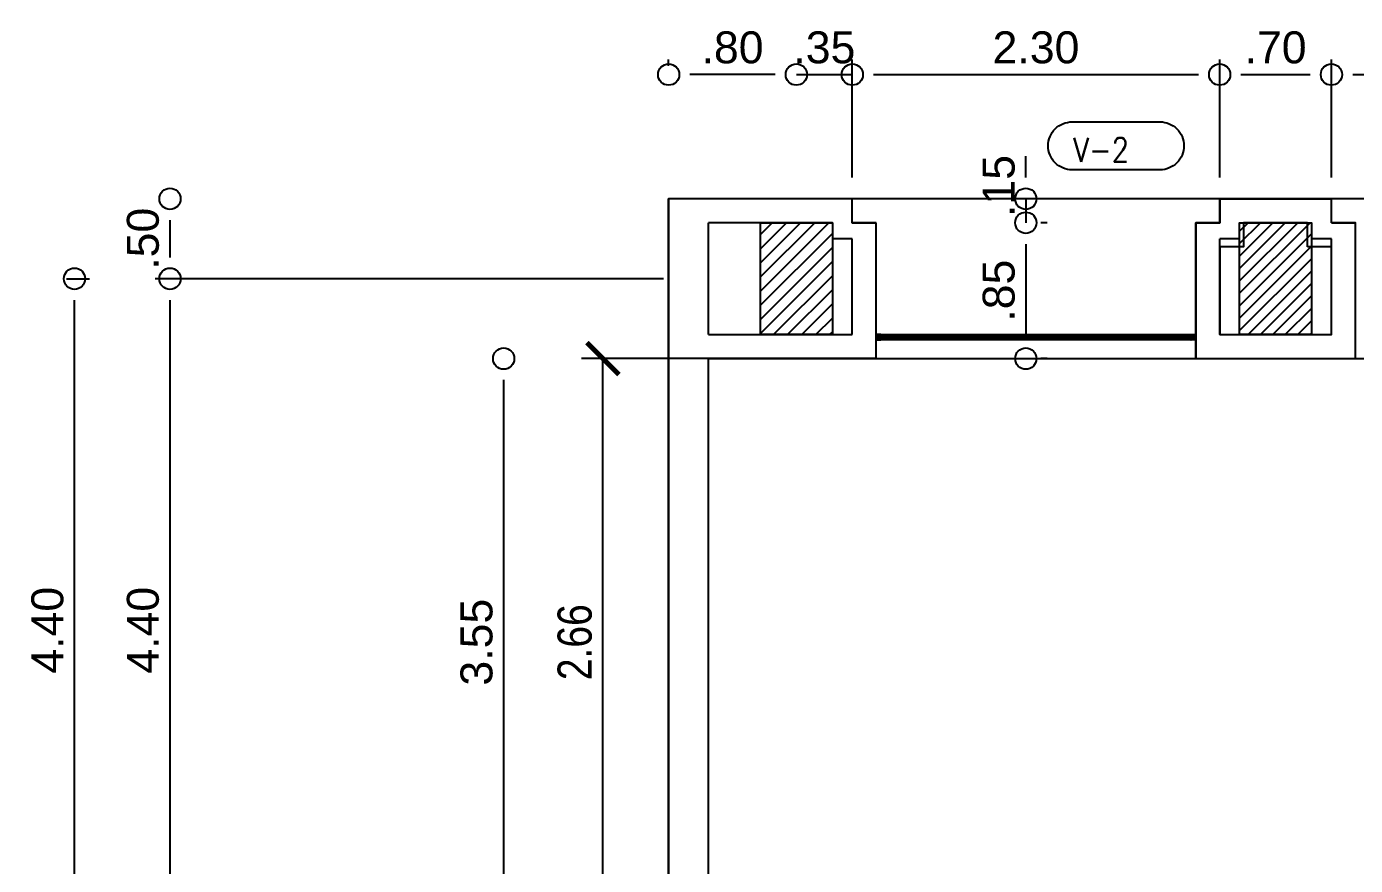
# Model space of a CAD drawing. Header units: millimetres. Extents: x 66.9 to 87.6, y 6 to 22.7.
# Drawn here: x 66.95 to 73.19, y 10.43 to 14.37 of the extents above; entities that cross this region are included whole.
import ezdxf

# ---------------------------------------------------------------- set-up
doc = ezdxf.new("R2010")
doc.units = ezdxf.units.MM
doc.set_wipeout_variables(frame=1)
doc.layers.get('DEFPOINTS').update_dxf_attribs({"color": 1})
for name, color, linetype in [('A-COLS-ACHU', 252, 'Continuous'), ('A-ECON', 6, 'Continuous'), ('A-ECON-COLS', 6, 'Continuous'), ('A-MURO', 5, 'Continuous'), ('A-TEXT-DIM', 54, 'Continuous'), ('A-VENT', 2, 'Continuous'), ('C', 4, 'Continuous'), ('C2', 8, 'Continuous'), ('COL', 6, 'Continuous'), ('CV', 2, 'Continuous'), ('M', 6, 'Continuous'), ('M2', 8, 'Continuous'), ('MU', 6, 'Continuous'), ('T4', 2, 'Continuous'), ('V', 2, 'Continuous')]:
    doc.layers.add(name, color=color, linetype=linetype)
doc.styles.add('Arial Narrow', font='ARIALN.TTF')
doc.styles.add('ROMANS', font='ROMANS.shx', dxfattribs={"width": 0.85})
doc.styles.get("Standard").update_dxf_attribs({"font": 'arial.ttf'})
doc.dimstyles.new('MUROS 1-100', dxfattribs={"dimtxt": 0.16, "dimasz": 0.15, "dimexe": 0.1, "dimexo": 0.05, "dimgap": 0.05, "dimtad": 1, "dimzin": 1, "dimdsep": 46, "dimtxsty": 'Arial Narrow', "dimblk": 'ARCHTICK', "dimcen": 0.25, "dimdle": 0.0015, "dimadec": 0, "dimazin": 0, "dimtfac": 1, "dimtix": 1, "dimtmove": 1, "dimatfit": 2, "dimfxl": 0.015, "dimarcsym": 0})
doc.dimstyles.new('SNC', dxfattribs={"dimtxt": 0.15, "dimasz": 0.1, "dimexe": 0.07, "dimexo": 0.1, "dimgap": 0.05, "dimtad": 1, "dimzin": 0, "dimdsep": 46, "dimtxsty": 'Standard', "dimblk1": 'PUNTO', "dimblk2": 'PUNTO', "dimsah": 1, "dimcen": 0.09, "dimse1": 1, "dimclrd": 11, "dimclre": 11, "dimaunit": 1, "dimadec": 0, "dimazin": 0, "dimtfac": 1.2, "dimtix": 1, "dimtmove": 2, "dimatfit": 3, "dimldrblk": 'PUNTO', "dimfxl": 1, "dimtolj": 1, "dimtzin": 0, "dimarcsym": 0})

# ---------------------------------------------------------------- blocks, each defined once
blk = doc.blocks.new('PUNTO')
blk.add_circle((0, 0), 0.5)
blk = doc.blocks.new('*D1256')
at = {"layer": 'CV', "color": 11, "lineweight": -2, "transparency": 16777216}
for p, q in [((67.1347, 13.1827), (67.2423, 13.1827)), ((67.1723, 9.9827), (67.1723, 13.0827))]:
    blk.add_line(p, q, dxfattribs=at)
at = {"layer": 'DEFPOINTS', "color": 0, "transparency": 16777216}
for p in [(67.0347, 13.1827), (67.1723, 13.1827), (67.0347, 9.8827)]:
    blk.add_point(p, dxfattribs=at)
at = {"layer": 'CV', "color": 11, "lineweight": -2, "transparency": 16777216, "xscale": 0.1, "yscale": 0.1, "zscale": 0.1}
for p, rotation in [((67.1723, 13.1827), 90), ((67.1723, 9.8827), 270)]:
    blk.add_blockref('PUNTO', p, dxfattribs=dict(at, rotation=rotation))
at = {"layer": 'CV', "color": 0, "transparency": 16777216, "insert": (67.0457, 11.5327), "char_height": 0.15, "attachment_point": 5, "rotation": 90}
blk.add_mtext('\\A1;4.40', dxfattribs=at)
blk = doc.blocks.new('*D1261')
at = {"layer": 'CV', "color": 11, "lineweight": -2, "transparency": 16777216}
for p, q in [((67.6207, 13.4577), (67.6207, 13.2827)), ((69.9374, 13.1827), (67.5507, 13.1827))]:
    blk.add_line(p, q, dxfattribs=at)
at = {"layer": 'DEFPOINTS', "color": 0, "transparency": 16777216}
for p in [(70.0374, 13.5577), (67.6207, 13.1827), (70.0374, 13.1827)]:
    blk.add_point(p, dxfattribs=at)
at = {"layer": 'CV', "color": 11, "lineweight": -2, "transparency": 16777216, "xscale": 0.1, "yscale": 0.1, "zscale": 0.1}
for p, rotation in [((67.6207, 13.5577), 90), ((67.6207, 13.1827), 270)]:
    blk.add_blockref('PUNTO', p, dxfattribs=dict(at, rotation=rotation))
at = {"layer": 'CV', "color": 0, "transparency": 16777216, "insert": (67.4941, 13.3702), "char_height": 0.15, "attachment_point": 5, "rotation": 90}
blk.add_mtext('\\A1;.50', dxfattribs=at)
blk = doc.blocks.new('*D1262')
at = {"layer": 'CV', "color": 11, "lineweight": -2, "transparency": 16777216}
for p, q in [((67.6207, 13.0827), (67.6207, 9.9827)), ((67.7207, 9.8827), (67.6907, 9.8827))]:
    blk.add_line(p, q, dxfattribs=at)
at = {"layer": 'DEFPOINTS', "color": 0, "transparency": 16777216}
for p in [(70.0374, 13.1827), (67.6207, 9.8827), (67.6207, 9.8827)]:
    blk.add_point(p, dxfattribs=at)
at = {"layer": 'CV', "color": 11, "lineweight": -2, "transparency": 16777216, "xscale": 0.1, "yscale": 0.1, "zscale": 0.1}
for p, rotation in [((67.6207, 13.1827), 90), ((67.6207, 9.8827), 270)]:
    blk.add_blockref('PUNTO', p, dxfattribs=dict(at, rotation=rotation))
at = {"layer": 'CV', "color": 0, "transparency": 16777216, "insert": (67.4941, 11.5327), "char_height": 0.15, "attachment_point": 5, "rotation": 90}
blk.add_mtext('\\A1;4.40', dxfattribs=at)
blk = doc.blocks.new('*D1266')
at = {"layer": 'CV', "color": 11, "lineweight": -2, "transparency": 16777216}
for p, q in [((71.6396, 13.6577), (71.6396, 13.7577)), ((71.6396, 13.5577), (71.6396, 13.4452)), ((71.7396, 13.4452), (71.7096, 13.4452)), ((71.6396, 13.3452), (71.6396, 13.2452))]:
    blk.add_line(p, q, dxfattribs=at)
at = {"layer": 'DEFPOINTS', "color": 0, "transparency": 16777216}
for p in [(71.6396, 13.5577), (71.6396, 13.4452), (71.6396, 13.4452)]:
    blk.add_point(p, dxfattribs=at)
at = {"layer": 'CV', "color": 11, "lineweight": -2, "transparency": 16777216, "xscale": 0.1, "yscale": 0.1, "zscale": 0.1}
for p, rotation in [((71.6396, 13.5577), 270), ((71.6396, 13.4452), 90)]:
    blk.add_blockref('PUNTO', p, dxfattribs=dict(at, rotation=rotation))
at = {"layer": 'CV', "color": 0, "transparency": 16777216, "insert": (71.513, 13.5015), "char_height": 0.15, "attachment_point": 5, "rotation": 90}
blk.add_mtext('\\A1;    .15', dxfattribs=at)
blk = doc.blocks.new('*D1267')
at = {"layer": 'CV', "color": 11, "lineweight": -2, "transparency": 16777216}
for p, q in [((71.6396, 13.3452), (71.6396, 12.9077)), ((71.7396, 12.8077), (71.7096, 12.8077))]:
    blk.add_line(p, q, dxfattribs=at)
at = {"layer": 'DEFPOINTS', "color": 0, "transparency": 16777216}
for p in [(71.6396, 13.4452), (71.6396, 12.8077), (71.6396, 12.8077)]:
    blk.add_point(p, dxfattribs=at)
at = {"layer": 'CV', "color": 11, "lineweight": -2, "transparency": 16777216, "xscale": 0.1, "yscale": 0.1, "zscale": 0.1}
for p, rotation in [((71.6396, 13.4452), 90), ((71.6396, 12.8077), 270)]:
    blk.add_blockref('PUNTO', p, dxfattribs=dict(at, rotation=rotation))
at = {"layer": 'CV', "color": 0, "transparency": 16777216, "insert": (71.513, 13.1265), "char_height": 0.15, "attachment_point": 5, "rotation": 90}
blk.add_mtext('\\A1;.85', dxfattribs=at)
blk = doc.blocks.new('*D1238')
at = {"layer": 'CV', "color": 11, "lineweight": -2, "transparency": 16777216}
for p, q in [((70.8249, 13.6577), (70.8249, 14.2111)), ((70.4624, 14.1411), (70.3624, 14.1411)), ((70.5624, 14.1411), (70.8249, 14.1411)), ((70.9249, 14.1411), (71.0249, 14.1411))]:
    blk.add_line(p, q, dxfattribs=at)
at = {"layer": 'DEFPOINTS', "color": 0, "transparency": 16777216}
for p in [(70.8249, 14.1411), (70.5624, 13.5577), (70.8249, 13.5577)]:
    blk.add_point(p, dxfattribs=at)
at = {"layer": 'CV', "color": 11, "lineweight": -2, "transparency": 16777216, "xscale": 0.1, "yscale": 0.1, "zscale": 0.1}
blk.add_blockref('PUNTO', (70.5624, 14.1411), dxfattribs=at)
at = {"layer": 'CV', "color": 11, "lineweight": -2, "transparency": 16777216, "xscale": 0.1, "yscale": 0.1, "zscale": 0.1, "rotation": 180}
blk.add_blockref('PUNTO', (70.8249, 14.1411), dxfattribs=at)
at = {"layer": 'CV', "color": 0, "transparency": 16777216, "insert": (70.6936, 14.2677), "char_height": 0.15, "attachment_point": 5}
blk.add_mtext('\\A1;.35', dxfattribs=at)
blk = doc.blocks.new('*D1239')
at = {"layer": 'CV', "color": 11, "lineweight": -2, "transparency": 16777216}
for p, q in [((72.5499, 13.6577), (72.5499, 14.2111)), ((70.9249, 14.1411), (72.4499, 14.1411))]:
    blk.add_line(p, q, dxfattribs=at)
at = {"layer": 'DEFPOINTS', "color": 0, "transparency": 16777216}
for p in [(72.5499, 14.1411), (70.8249, 13.5577), (72.5499, 13.5577)]:
    blk.add_point(p, dxfattribs=at)
at = {"layer": 'CV', "color": 11, "lineweight": -2, "transparency": 16777216, "xscale": 0.1, "yscale": 0.1, "zscale": 0.1, "rotation": 180}
blk.add_blockref('PUNTO', (70.8249, 14.1411), dxfattribs=at)
at = {"layer": 'CV', "color": 11, "lineweight": -2, "transparency": 16777216, "xscale": 0.1, "yscale": 0.1, "zscale": 0.1}
blk.add_blockref('PUNTO', (72.5499, 14.1411), dxfattribs=at)
at = {"layer": 'CV', "color": 0, "transparency": 16777216, "insert": (71.6874, 14.2677), "char_height": 0.15, "attachment_point": 5}
blk.add_mtext('\\A1;2.30', dxfattribs=at)
blk = doc.blocks.new('*D1240')
at = {"layer": 'CV', "color": 11, "lineweight": -2, "transparency": 16777216}
for p, q in [((73.0749, 13.6577), (73.0749, 14.2111)), ((72.6499, 14.1411), (72.9749, 14.1411))]:
    blk.add_line(p, q, dxfattribs=at)
at = {"layer": 'DEFPOINTS', "color": 0, "transparency": 16777216}
for p in [(73.0749, 14.1411), (72.5499, 13.5577), (73.0749, 13.5577)]:
    blk.add_point(p, dxfattribs=at)
at = {"layer": 'CV', "color": 11, "lineweight": -2, "transparency": 16777216, "xscale": 0.1, "yscale": 0.1, "zscale": 0.1, "rotation": 180}
blk.add_blockref('PUNTO', (72.5499, 14.1411), dxfattribs=at)
at = {"layer": 'CV', "color": 11, "lineweight": -2, "transparency": 16777216, "xscale": 0.1, "yscale": 0.1, "zscale": 0.1}
blk.add_blockref('PUNTO', (73.0749, 14.1411), dxfattribs=at)
at = {"layer": 'CV', "color": 0, "transparency": 16777216, "insert": (72.8124, 14.2677), "char_height": 0.15, "attachment_point": 5}
blk.add_mtext('\\A1;.70', dxfattribs=at)
blk = doc.blocks.new('*D1241')
at = {"layer": 'CV', "color": 11, "lineweight": -2, "transparency": 16777216}
for p, q in [((74.7999, 13.6577), (74.7999, 14.2111)), ((73.1749, 14.1411), (74.6999, 14.1411))]:
    blk.add_line(p, q, dxfattribs=at)
at = {"layer": 'DEFPOINTS', "color": 0, "transparency": 16777216}
for p in [(74.7999, 14.1411), (73.0749, 13.5577), (74.7999, 13.5577)]:
    blk.add_point(p, dxfattribs=at)
at = {"layer": 'CV', "color": 11, "lineweight": -2, "transparency": 16777216, "xscale": 0.1, "yscale": 0.1, "zscale": 0.1, "rotation": 180}
blk.add_blockref('PUNTO', (73.0749, 14.1411), dxfattribs=at)
at = {"layer": 'CV', "color": 11, "lineweight": -2, "transparency": 16777216, "xscale": 0.1, "yscale": 0.1, "zscale": 0.1}
blk.add_blockref('PUNTO', (74.7999, 14.1411), dxfattribs=at)
at = {"layer": 'CV', "color": 0, "transparency": 16777216, "insert": (73.9374, 14.2677), "char_height": 0.15, "attachment_point": 5}
blk.add_mtext('\\A1;2.30', dxfattribs=at)
blk = doc.blocks.new('*D1223')
at = {"layer": 'CV', "color": 11, "lineweight": -2, "transparency": 16777216}
for p, q in [((69.9624, 14.1812), (69.9624, 14.2111)), ((70.4624, 14.1411), (70.0624, 14.1411))]:
    blk.add_line(p, q, dxfattribs=at)
at = {"layer": 'DEFPOINTS', "color": 0, "transparency": 16777216}
for p in [(69.9624, 14.1411), (69.9624, 14.0812), (70.5624, 14.0812)]:
    blk.add_point(p, dxfattribs=at)
at = {"layer": 'CV', "color": 11, "lineweight": -2, "transparency": 16777216, "xscale": 0.1, "yscale": 0.1, "zscale": 0.1, "rotation": 180}
blk.add_blockref('PUNTO', (69.9624, 14.1411), dxfattribs=at)
at = {"layer": 'CV', "color": 11, "lineweight": -2, "transparency": 16777216, "xscale": 0.1, "yscale": 0.1, "zscale": 0.1}
blk.add_blockref('PUNTO', (70.5624, 14.1411), dxfattribs=at)
at = {"layer": 'CV', "color": 0, "transparency": 16777216, "insert": (70.2624, 14.2677), "char_height": 0.15, "attachment_point": 5}
blk.add_mtext('\\A1;.80', dxfattribs=at)
blk = doc.blocks.new('*D1224')
at = {"layer": 'CV', "color": 11, "lineweight": -2, "transparency": 16777216}
for p, q in [((69.1876, 12.7077), (69.1876, 10.2452)), ((70.6358, 10.1452), (69.1176, 10.1452))]:
    blk.add_line(p, q, dxfattribs=at)
at = {"layer": 'DEFPOINTS', "color": 0, "transparency": 16777216}
for p in [(70.7358, 12.8077), (69.1876, 10.1452), (70.7358, 10.1452)]:
    blk.add_point(p, dxfattribs=at)
at = {"layer": 'CV', "color": 11, "lineweight": -2, "transparency": 16777216, "xscale": 0.1, "yscale": 0.1, "zscale": 0.1}
for p, rotation in [((69.1876, 12.8077), 90), ((69.1876, 10.1452), 270)]:
    blk.add_blockref('PUNTO', p, dxfattribs=dict(at, rotation=rotation))
at = {"layer": 'CV', "color": 0, "transparency": 16777216, "insert": (69.0609, 11.4765), "char_height": 0.15, "attachment_point": 5, "rotation": 90}
blk.add_mtext('\\A1;3.55', dxfattribs=at)
blk = doc.blocks.new('ventana 1')
at = {"layer": 'A-VENT'}
for points in [[(-104.3068, 76.6721), (-104.3068, 76.679), (-104.3093, 76.679), (-104.3093, 76.6746), (-104.3328, 76.6746), (-104.3328, 76.7024), (-104.3093, 76.7024), (-104.3093, 76.6983), (-104.3068, 76.6983), (-104.3068, 76.7049), (-104.3353, 76.7049), (-104.3353, 76.6721)], [(-104.3238, 76.6835), (-102.3468, 76.6835), (-102.3468, 76.6935), (-104.3238, 76.6936)], [(-102.3639, 76.6721), (-102.3639, 76.679), (-102.3614, 76.679), (-102.3614, 76.6746), (-102.3378, 76.6746), (-102.3378, 76.7024), (-102.3614, 76.7024), (-102.3614, 76.6983), (-102.3639, 76.6983), (-102.3639, 76.7049), (-102.3353, 76.7049), (-102.3353, 76.6721)]]:
    blk.add_lwpolyline(points, close=True, dxfattribs=at)
at = {"layer": 'A-VENT', "extrusion": (-7.03507e-06, 0.009351, 0.999956), "elevation": 0.7179}
blk.add_lwpolyline([(-104.3045, 76.6692), (-104.306, 76.6692), (-104.3059, 76.6762), (-104.31, 76.6762), (-104.31, 76.6741), (-104.3117, 76.6741), (-104.3117, 76.6762), (-104.3278, 76.6762), (-104.3278, 76.6942), (-104.3117, 76.6942), (-104.3117, 76.6963), (-104.31, 76.6963), (-104.31, 76.6942), (-104.306, 76.6942), (-104.306, 76.7012), (-104.3045, 76.7012), (-104.3002, 76.6905), (-104.3238, 76.6905), (-104.3238, 76.6799), (-104.3002, 76.6799)], close=True, dxfattribs=at)
at = {"layer": 'A-VENT'}
for points in [[(-104.3068, 76.705), (-102.3639, 76.7049)], [(-102.3639, 76.6721), (-104.3068, 76.6721)]]:
    blk.add_lwpolyline(points, dxfattribs=at)
at = {"layer": 'A-VENT', "extrusion": (7.03507e-06, 0.009351, 0.999956), "elevation": 0.7164}
blk.add_lwpolyline([(-102.3661, 76.6692), (-102.3647, 76.6692), (-102.3647, 76.6762), (-102.3607, 76.6762), (-102.3607, 76.6741), (-102.3589, 76.6741), (-102.3589, 76.6762), (-102.3428, 76.6762), (-102.3428, 76.6942), (-102.3589, 76.6942), (-102.3589, 76.6963), (-102.3606, 76.6963), (-102.3606, 76.6942), (-102.3647, 76.6942), (-102.3647, 76.7012), (-102.3661, 76.7012), (-102.3704, 76.6905), (-102.3468, 76.6905), (-102.3468, 76.6799), (-102.3704, 76.6799)], close=True, dxfattribs=at)
blk = doc.blocks.new('*X13')
at = {"color": 0}
for p, q in [((-1.7525, 58.8939), (-1.3111, 59.3353)), ((-1.7525, 58.9717), (-1.3889, 59.3353)), ((-1.7525, 59.0495), (-1.4667, 59.3353)), ((-1.7525, 59.1273), (-1.5445, 59.3353)), ((-1.7525, 59.2051), (-1.6222, 59.3353)), ((-1.7525, 59.2828), (-1.7, 59.3353)), ((-1.7525, 58.8162), (-1.3025, 59.2662)), ((-1.7525, 58.7384), (-1.3025, 59.1884)), ((-1.7525, 58.6606), (-1.3025, 59.1106)), ((-1.7, 58.6353), (-1.3025, 59.0328)), ((-1.6222, 58.6353), (-1.3025, 58.955)), ((-1.5444, 58.6353), (-1.3025, 58.8772)), ((-1.4666, 58.6353), (-1.3025, 58.7995)), ((-1.3889, 58.6353), (-1.3025, 58.7217)), ((-1.3111, 58.6353), (-1.3025, 58.6439))]:
    blk.add_line(p, q, dxfattribs=at)
blk = doc.blocks.new('C70-45')
at = {"layer": 'C'}
blk.add_lwpolyline([(-0.225, -0.35), (-0.225, 0.35), (0.225, 0.35), (0.225, -0.35)], close=True, dxfattribs=at)
at = {"layer": 'C2'}
blk.add_blockref('*X13', (1.5275, -58.9853), dxfattribs=at)
blk = doc.blocks.new('_ArchTick')
at = {"color": 0, "linetype": 'ByBlock', "const_width": 0.15}
blk.add_lwpolyline([(-0.5, -0.5), (0.5, 0.5)], dxfattribs=at)
blk = doc.blocks.new('*D1219')
at = {"layer": 'A-TEXT-DIM', "color": 0, "lineweight": -2, "transparency": 16777216}
for p, q in [((70.1647, 12.8077), (69.5536, 12.8077)), ((69.6536, 10.1437), (69.6536, 12.8092)), ((70.1647, 10.1452), (69.5536, 10.1452))]:
    blk.add_line(p, q, dxfattribs=at)
at = {"layer": 'DEFPOINTS', "color": 0, "transparency": 16777216}
for p in [(69.6536, 12.8077), (70.2147, 12.8077), (70.2147, 10.1452)]:
    blk.add_point(p, dxfattribs=at)
at = {"layer": 'A-TEXT-DIM', "color": 0, "lineweight": -2, "transparency": 16777216, "xscale": 0.15, "yscale": 0.15, "zscale": 0.15}
for p, rotation in [((69.6536, 12.8077), 90), ((69.6536, 10.1452), 270)]:
    blk.add_blockref('_ArchTick', p, dxfattribs=dict(at, rotation=rotation))
at = {"layer": 'A-TEXT-DIM', "color": 0, "transparency": 16777216, "insert": (69.5219, 11.4765), "char_height": 0.16, "attachment_point": 5, "rotation": 90, "style": 'Arial Narrow'}
blk.add_mtext('2.66', dxfattribs=at)

msp = doc.modelspace()

# ---------------------------------------------------------------- linework, layer by layer
at = {"layer": 'A-MURO', "color": 251, "true_color": 0x636466}
for points in [[(73.0749, 13.4452), (73.0749, 13.5577), (72.5499, 13.5577), (72.5499, 13.4452), (72.4374, 13.4452), (72.4374, 12.8077), (73.1874, 12.8077), (73.1874, 13.4452)], [(72.9624, 13.3327), (72.9624, 13.4452), (72.6624, 13.4452), (72.6624, 13.3327), (72.5499, 13.3327), (72.5499, 12.9202), (73.0749, 12.9202), (73.0749, 13.3327)]]:
    msp.add_lwpolyline(points, close=True, dxfattribs=at)
at = {"layer": 'COL', "color": 251, "true_color": 0x636466}
for p, q in [((70.1499, 12.9202), (70.1499, 13.4452)), ((70.7311, 13.4452), (70.1499, 13.4452)), ((70.7311, 13.3702), (70.7311, 13.4452)), ((72.6624, 13.4452), (72.9624, 13.4452)), ((70.8249, 13.3702), (70.7311, 13.3702)), ((70.8249, 12.9202), (70.8249, 13.3702)), ((72.5499, 12.9202), (72.5499, 13.3702)), ((72.6436, 13.3702), (72.5499, 13.3702)), ((73.0749, 13.3702), (72.9811, 13.3702)), ((73.0749, 12.9202), (73.0749, 13.3702)), ((70.1499, 12.9202), (70.8249, 12.9202)), ((72.5499, 12.9202), (73.0749, 12.9202))]:
    msp.add_line(p, q, dxfattribs=at)
at = {"layer": 'M', "color": 251, "true_color": 0x636466}
for p in [(70.1499, 10.1452), (70.9374, 12.8077)]:
    msp.add_line(p, (70.1499, 12.8077), dxfattribs=at)
at = {"layer": 'M2', "color": 251, "true_color": 0x636466}
for p, q in [((72.5499, 13.5577), (70.8249, 13.5577)), ((74.7999, 13.5577), (73.0749, 13.5577))]:
    msp.add_line(p, q, dxfattribs=at)
at = {"layer": 'MU', "color": 251, "true_color": 0x636466}
for p, q in [((69.9624, 8.4952), (69.9624, 13.5577)), ((70.8249, 13.5577), (69.9624, 13.5577)), ((70.8249, 13.4452), (70.8249, 13.5577)), ((72.5499, 13.5577), (73.0749, 13.5577)), ((72.5499, 13.4452), (72.5499, 13.5577)), ((73.0749, 13.4452), (73.0749, 13.5577)), ((70.8249, 13.4452), (70.9374, 13.4452)), ((70.9374, 12.8077), (70.9374, 13.4452)), ((72.4374, 12.8077), (72.4374, 13.4452)), ((72.4374, 13.4452), (72.5499, 13.4452)), ((73.0749, 13.4452), (73.1874, 13.4452)), ((73.1874, 12.8077), (73.1874, 13.4452)), ((72.4374, 12.8077), (73.1874, 12.8077))]:
    msp.add_line(p, q, dxfattribs=at)
at = {"layer": 'T4', "color": 251, "true_color": 0x636466}
msp.add_lwpolyline([(71.8571, 13.6939, -0.414214), (71.7446, 13.8064, -0.414214), (71.8571, 13.9189), (72.2696, 13.9189, -0.414214), (72.3821, 13.8064, -0.414214), (72.2696, 13.6939)], format="xyb", close=True, dxfattribs=at)
at = {"layer": 'V', "color": 251, "true_color": 0x636466}
for p, q in [((70.9936, 12.9202), (72.3811, 12.9202)), ((70.9374, 12.8077), (79.1874, 12.8077))]:
    msp.add_line(p, q, dxfattribs=at)

# ---------------------------------------------------------------- block references
at = {"layer": 'A-VENT', "color": 251, "true_color": 0x636466, "xscale": 0.75, "yscale": 0.75, "zscale": 0.75}
msp.add_blockref('ventana 1', (149.1889, -44.6085), dxfattribs=at)
msp.add_blockref('ventana 1', (149.1889, -44.6085), dxfattribs=at)
at = {"layer": 'C', "color": 251, "true_color": 0x636466, "xscale": 0.75, "yscale": 0.75, "zscale": 0.75}
for p in [(70.5624, 13.1827), (72.8124, 13.1827)]:
    msp.add_blockref('C70-45', p, dxfattribs=at)

# ---------------------------------------------------------------- texts
at = {"layer": 'T4', "color": 251, "true_color": 0x636466, "style": 'ROMANS', "width": 0.85}
msp.add_text('V-2', height=0.1125, dxfattribs=at).set_placement((71.862, 13.7319))

# ---------------------------------------------------------------- dimensions: what is measured, and where the dimension line sits
at = {"layer": 'A-TEXT-DIM', "color": 251, "true_color": 0x636466}
dim = msp.add_linear_dim(base=(69.6536, 12.8077), p1=(70.2147, 10.1452), p2=(70.2147, 12.8077), angle=90, dimstyle='MUROS 1-100', dxfattribs=at)
dim.commit()
dim.dimension.update_dxf_attribs({"geometry": '*D1219', "text_midpoint": (69.5219, 11.4765)})
at = {"layer": 'CV', "color": 251, "true_color": 0x636466}
for base, p1, p2, text, picture, middle in [((69.9624, 14.1411), (70.5624, 14.0812), (69.9624, 14.0812), '.80', '*D1223', (70.2624, 14.2677)), ((70.8249, 14.1411), (70.5624, 13.5577), (70.8249, 13.5577), '.35', '*D1238', (70.6936, 14.2677)), ((72.5499, 14.1411), (70.8249, 13.5577), (72.5499, 13.5577), '2.30', '*D1239', (71.6874, 14.2677)), ((73.0749, 14.1411), (72.5499, 13.5577), (73.0749, 13.5577), '.70', '*D1240', (72.8124, 14.2677)), ((74.7999, 14.1411), (73.0749, 13.5577), (74.7999, 13.5577), '2.30', '*D1241', (73.9374, 14.2677))]:
    dim = msp.add_linear_dim(base=base, p1=p1, p2=p2, text=text, dimstyle='SNC', dxfattribs=at)
    dim.commit()
    dim.dimension.update_dxf_attribs({"geometry": picture, "text_midpoint": middle})
for base, p1, p2, text, picture, middle in [((71.6396, 13.4452), (71.6396, 13.5577), (71.6396, 13.4452), '    .15', '*D1266', (71.513, 13.5015)), ((67.6207, 13.1827), (70.0374, 13.5577), (70.0374, 13.1827), '.50', '*D1261', (67.4941, 13.3702)), ((71.6396, 12.8077), (71.6396, 13.4452), (71.6396, 12.8077), '.85', '*D1267', (71.513, 13.1265)), ((67.1723, 13.1827), (67.0347, 9.8827), (67.0347, 13.1827), '4.40', '*D1256', (67.0457, 11.5327)), ((67.6207, 9.8827), (70.0374, 13.1827), (67.6207, 9.8827), '4.40', '*D1262', (67.4941, 11.5327)), ((69.1876, 10.1452), (70.7358, 12.8077), (70.7358, 10.1452), '3.55', '*D1224', (69.0609, 11.4765))]:
    dim = msp.add_linear_dim(base=base, p1=p1, p2=p2, angle=90, text=text, dimstyle='SNC', dxfattribs=at)
    dim.commit()
    dim.dimension.update_dxf_attribs({"geometry": picture, "text_midpoint": middle})

# ---------------------------------------------------------------- next in the draw order: wipeouts: each hides what was drawn before it
at = {"color": 251, "true_color": 0x636466}
msp.add_wipeout([(70.3936, 13.4452), (70.7311, 13.4452), (70.7311, 12.9202), (70.3936, 12.9202)], dxfattribs=at).dxf.layer = 'A-ECON'

# ---------------------------------------------------------------- next in the draw order: hatches: boundary and pattern name
at = {"layer": 'A-COLS-ACHU', "true_color": 0x636466}
h = msp.add_hatch(dxfattribs=at)
h.set_pattern_fill('ANSI31', color=251, scale=0.375)
h.set_pattern_definition([(45, (175.65916, -37.858484), (-0.03314563, 0.03314563), [])])
h.paths.add_polyline_path([(70.3936, 13.4452), (70.7311, 13.4452), (70.7311, 12.9202), (70.3936, 12.9202)])

# ---------------------------------------------------------------- next in the draw order: linework, layer by layer
at = {"layer": 'A-ECON-COLS', "color": 251, "true_color": 0x636466}
msp.add_lwpolyline([(70.3936, 13.4452), (70.7311, 13.4452), (70.7311, 12.9202), (70.3936, 12.9202), (70.3936, 13.4452)], dxfattribs=at)
at = {"layer": 'A-MURO', "color": 251, "true_color": 0x636466}
msp.add_lwpolyline([(70.9374, 13.4452), (70.8249, 13.4452), (70.8249, 13.5577), (69.9624, 13.5577), (69.9624, 8.4952), (70.8811, 8.4942), (70.8811, 8.6827), (70.1499, 8.6827), (70.1499, 8.6827), (70.1499, 8.6827), (70.1499, 8.6827), (70.1499, 8.6827), (70.1499, 9.6202), (70.3936, 9.6202), (70.3936, 10.1452), (70.1499, 10.1452), (70.1499, 12.8077), (70.9374, 12.8077)], close=True, dxfattribs=at)

doc.saveas('drawing.dxf')
